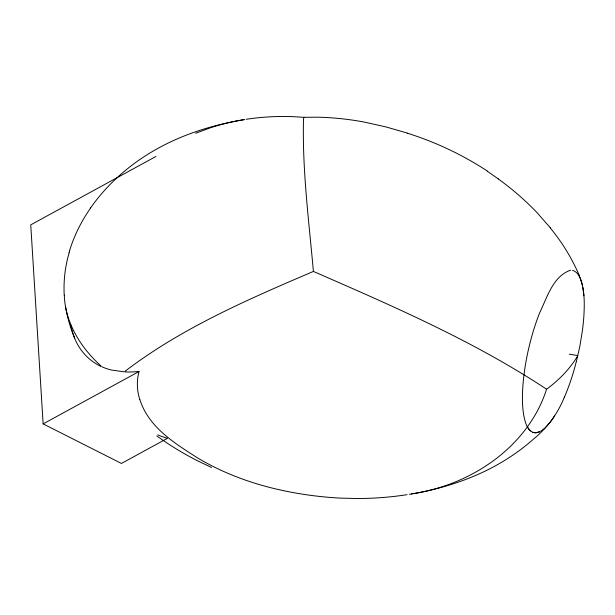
<?xml version="1.0" encoding="UTF-8"?>
<svg xmlns="http://www.w3.org/2000/svg" width="615" height="615" viewBox="0 0 615 615"><rect width="100%" height="100%" fill="white"/><g stroke="black" fill="none" stroke-linecap="round" stroke-linejoin="round"><path stroke-width="0.92" d="M407.276 133.086L386.251 127.005L364.864 122.193A258.338 231.401 14.3 0 0 317.817 117.196L303.81 117.311L303.725 117.772A35.216 31.542 14.3 0 0 303.495 119.564C302.242 170.324 308.914 220.946 313.404 271.43C393.154 306.232 473.781 341.079 546.581 389.218C528.108 446.751 471.567 484.574 413.58 493.607M576.37 361.651L579.814 346.383L582.32 331.208A279.748 250.574 14.3 0 0 583.858 316.21C584.665 302.38 584.788 287.797 578.876 274.951M69.026 252.842L69.733 250.443M564.339 397.19C557.836 413.549 547.189 427.917 533.582 439.056A230.879 206.801 14.3 0 1 503.116 461.388C475.164 478.247 443.584 488.471 411.52 493.968M90.628 207.862L93.626 203.688A217.372 194.701 14.3 0 1 117.127 177.689L121.163 174.037A231.002 206.909 14.3 0 1 150.69 152.535C179.242 135.323 211.56 125.014 244.347 119.602A220.216 197.246 14.3 0 0 210.476 127.766L195.624 133.247M549.333 423.328L544.867 428.148L540.57 431.323M124.93 371.375C181.679 327.941 248.083 299.367 313.404 271.43M546.581 389.218L548.641 387.681A150.383 134.7 14.3 0 0 559.858 378.048A127.643 114.329 14.3 0 0 576.001 358.645L577.846 355.593L569.275 354.155M155.941 156.456L30.75 224.852L43.135 423.896L121.439 463.449L167.534 438.272A57.487 51.491 14.3 0 1 157.817 434.859M43.135 423.896L139.028 371.514A60.278 53.997 14.3 0 0 139.82 399.681M409.467 494.314L412.196 493.86M570.682 270.177C552.908 276.074 547.043 297.806 539.555 313.035A299.982 268.701 14.3 0 0 534.166 328.372L533.513 330.455A332.092 297.452 14.3 0 0 524.841 368.516L524.042 374.32A278.372 249.344 14.3 0 0 523.334 380.6C522.273 392.155 521.827 403.894 523.757 415.386C525.118 421.767 526.794 430.3 533.835 432.637M124.345 371.867L111.277 369.999A50.714 45.425 14.3 0 1 101.867 366.771M303.81 117.311L291.948 116.619A227.573 203.842 14.3 0 0 246.123 119.31M532.69 432.453L536.341 432.768L539.816 431.715L535.596 432.814A6.711 6.012 14.3 0 1 534.251 432.714M572.542 270.331C578.807 272.153 580.883 279.425 582.344 285.029M211.537 467.469L198.184 461.119A286.006 256.178 14.3 0 1 166.557 442.7L156.848 436.004M101.037 366.394C89.114 360.951 79.681 350.688 74.776 338.588M487.257 171.208L498.319 178.904M100.96 365.94C80.873 347.775 65.105 322.783 64.306 295.077M550.348 227.796L536.657 212.221A274.774 246.115 14.3 0 0 498.288 178.942M139.912 399.658C148.63 427.264 174.552 443.177 197.5 457.875C226.328 475.141 258.6 486.119 291.548 492.269A332.554 297.868 14.3 0 0 333.238 497.673A300.627 269.278 14.3 0 0 340.464 498.119L358.03 498.527A306.708 274.721 14.3 0 0 407.084 494.675M582.851 287.451L583.919 295.8M554.492 416.048A93.611 83.848 14.3 0 1 549.356 423.343M576.278 361.628A291.279 260.898 14.3 0 1 564.409 397.213M69.633 250.413A187.198 167.672 14.3 0 1 90.705 207.908M64.206 295.077A156.241 139.943 14.3 0 1 69.118 252.873M65.597 307.062A164.92 147.715 14.3 0 0 74.699 338.265A74.999 67.181 14.3 0 1 70.848 325.004M550.217 227.881A207.801 186.13 14.3 0 1 579.023 274.905M407.253 133.14A294.308 263.612 14.3 0 1 487.364 171.062M139.021 371.491A94.187 84.363 14.3 0 1 125.414 371.944M530.561 431.046A14.652 13.13 14.3 0 1 527.424 426.802"/></g></svg>
